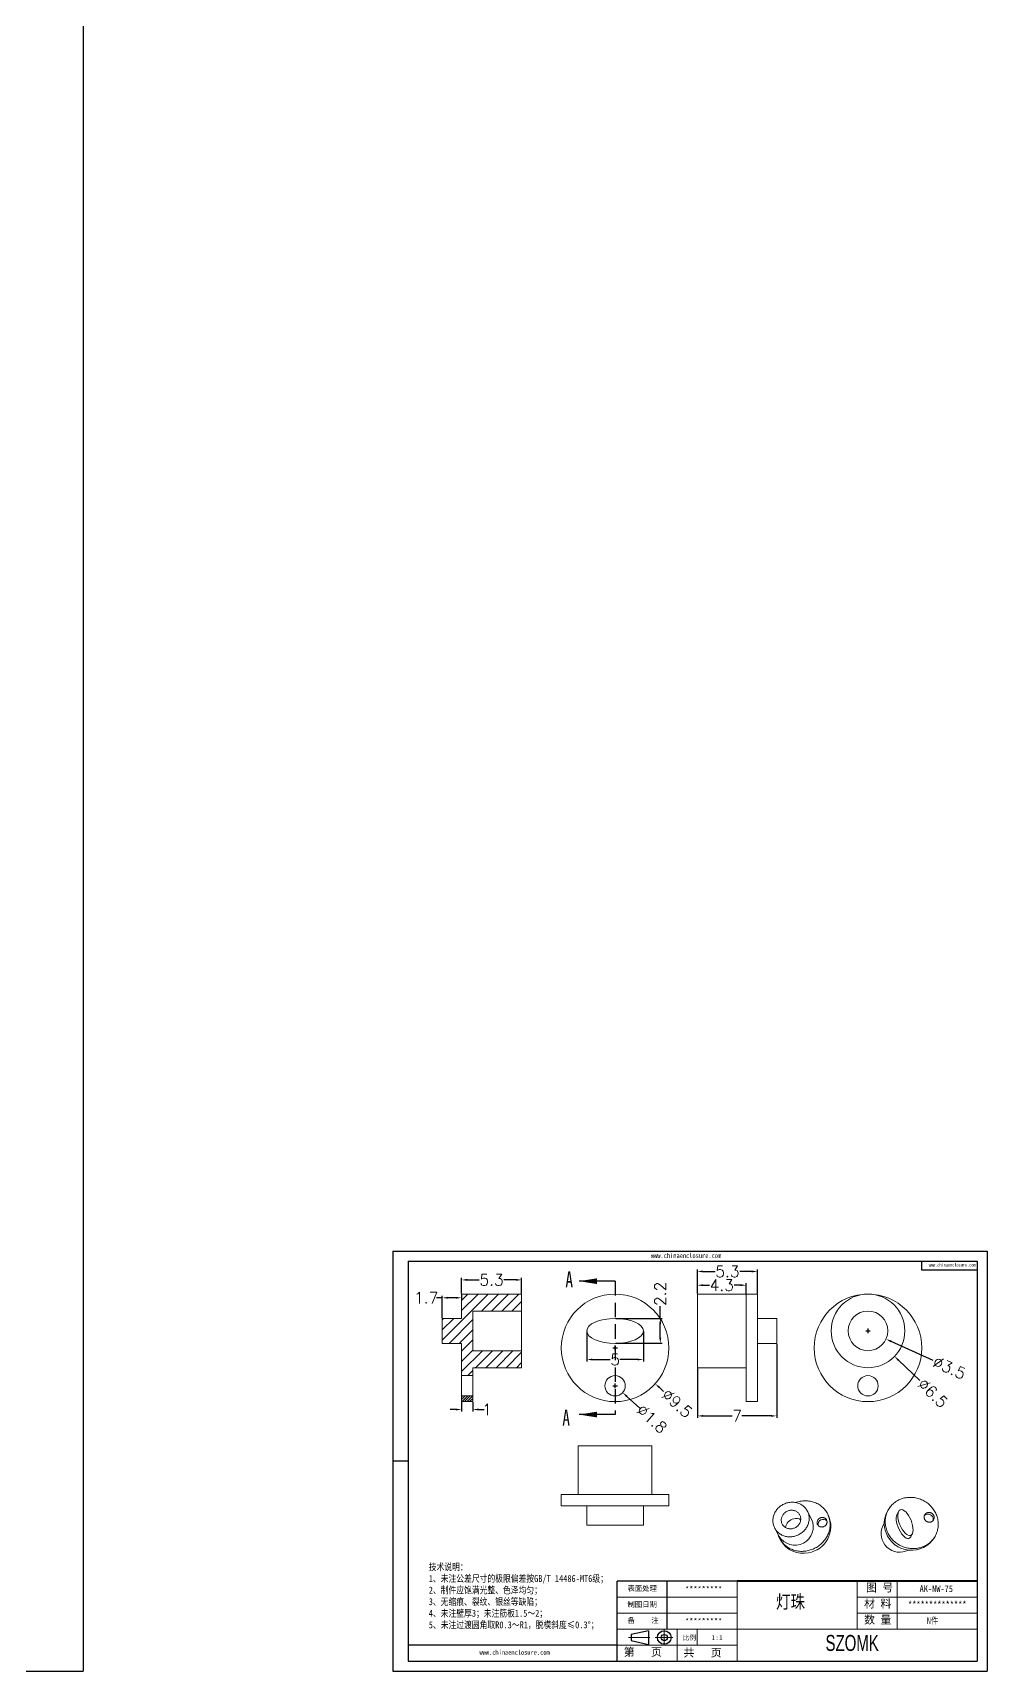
# Model space of a CAD drawing. Header units: inches. Extents: x 510 to 1495, y 1000 to 1318.
# Drawn here: x 1410.9 to 1495.2, y 1000.1 to 1144.8 of the extents above; entities that cross this region are included whole.
import ezdxf

# ---------------------------------------------------------------- set-up
doc = ezdxf.new("R2010")
doc.units = ezdxf.units.IN
doc.linetypes.add('CENTER2', pattern=[28.575, 19.05, -3.175, 3.175, -3.175])
doc.linetypes.add('HIDDEN', pattern=[1.905, 1.27, -0.635])
doc.layers.add('文字', color=81, linetype='Continuous')
for name, color, linetype, lineweight in [('粗实线', 7, 'Continuous', 30), ('细实线', 3, 'Continuous', 9), ('细点划线', 2, 'CENTER2', 9)]:
    doc.layers.add(name, color=color, linetype=linetype, lineweight=lineweight)
doc.styles.add('SLDTEXTSTYLE5', font='TXT', dxfattribs={"width": 0.7})
doc.styles.get("Standard").update_dxf_attribs({"font": 'txt', "bigfont": 'gbcbig.shx'})
doc.styles.add('宋体', font='', dxfattribs={"width": 0.8, "height": 3.5})
doc.styles.add('长仿宋', font='', dxfattribs={"width": 0.7, "height": 4})
doc.styles.get('宋体').set_extended_font_data('SimSun')
doc.styles.get('长仿宋').set_extended_font_data('SimSun')
doc.dimstyles.new('1', dxfattribs={"dimtxt": 1, "dimasz": 0.5, "dimexe": 0.18, "dimexo": 0.0625, "dimgap": 0.09, "dimtad": 0, "dimzin": 12, "dimdsep": 46, "dimtxsty": 'Standard', "dimcen": 0.2, "dimclrd": 3, "dimclre": 3, "dimadec": 0, "dimazin": 0, "dimtfac": 1, "dimtofl": 0, "dimtmove": 0, "dimatfit": 3, "dimfxl": 0, "dimtolj": 1, "dimtzin": 0, "dimarcsym": 0})

# ---------------------------------------------------------------- blocks, each defined once
blk = doc.blocks.new('*D170')
at = {"color": 3, "lineweight": -2, "transparency": 16777216}
for p, q in [((1462.11, 1028.61), (1462.51, 1028.61)), ((1462.31, 1028.41), (1462.31, 1028.81)), ((1466.59, 1024.77), (1466.22, 1025.11))]:
    blk.add_line(p, q, dxfattribs=at)
at = {"color": 3, "transparency": 16777216}
blk.add_solid([(1466.28, 1025.17), (1466.16, 1025.05), (1465.85, 1025.44)], dxfattribs=at)
at = {"layer": 'Defpoints', "color": 0, "transparency": 16777216}
for p in [(1458.77, 1031.78), (1465.85, 1025.44)]:
    blk.add_point(p, dxfattribs=at)
at = {"color": 0, "transparency": 16777216, "insert": (1467.78, 1023.71), "char_height": 1, "attachment_point": 5, "rotation": 318.176}
blk.add_mtext('\\A1;∅9.5', dxfattribs=at)
blk = doc.blocks.new('*D171')
at = {"color": 3, "lineweight": -2, "transparency": 16777216}
for p, q in [((1462.11, 1025.26), (1462.51, 1025.26)), ((1462.31, 1025.06), (1462.31, 1025.46)), ((1464.5, 1023.29), (1463.35, 1024.32))]:
    blk.add_line(p, q, dxfattribs=at)
at = {"color": 3, "transparency": 16777216}
blk.add_solid([(1463.41, 1024.39), (1463.29, 1024.26), (1462.98, 1024.66)], dxfattribs=at)
at = {"layer": 'Defpoints', "color": 0, "transparency": 16777216}
for p in [(1461.64, 1025.86), (1462.98, 1024.66)]:
    blk.add_point(p, dxfattribs=at)
at = {"color": 0, "transparency": 16777216, "insert": (1465.56, 1022.34), "char_height": 1, "attachment_point": 5, "rotation": 318.077}
blk.add_mtext('\\A1;∅1.8', dxfattribs=at)
blk = doc.blocks.new('*D172')
at = {"color": 3, "lineweight": -2, "transparency": 16777216}
for p, q in [((1459.81, 1030.05), (1459.81, 1027.4)), ((1464.81, 1030.05), (1464.81, 1027.4)), ((1460.31, 1027.58), (1461.88, 1027.58)), ((1464.31, 1027.58), (1462.73, 1027.58))]:
    blk.add_line(p, q, dxfattribs=at)
at = {"color": 3, "transparency": 16777216}
for points in [[(1460.31, 1027.66), (1460.31, 1027.5), (1459.81, 1027.58)], [(1464.31, 1027.66), (1464.31, 1027.5), (1464.81, 1027.58)]]:
    blk.add_solid(points, dxfattribs=at)
at = {"layer": 'Defpoints', "color": 0, "transparency": 16777216}
for p in [(1459.81, 1030.11), (1464.81, 1030.11), (1464.81, 1027.58)]:
    blk.add_point(p, dxfattribs=at)
at = {"color": 0, "transparency": 16777216, "insert": (1462.31, 1027.58), "char_height": 1, "attachment_point": 5}
blk.add_mtext('\\A1;5', dxfattribs=at)
blk = doc.blocks.new('*D173')
at = {"color": 3, "lineweight": -2, "transparency": 16777216}
for p, q in [((1466.3, 1031.21), (1466.3, 1032.29)), ((1462.37, 1031.21), (1466.48, 1031.21)), ((1466.3, 1029.51), (1466.3, 1030.71)), ((1462.37, 1029.01), (1466.48, 1029.01))]:
    blk.add_line(p, q, dxfattribs=at)
at = {"color": 3, "transparency": 16777216}
for points in [[(1466.21, 1030.71), (1466.38, 1030.71), (1466.3, 1031.21)], [(1466.21, 1029.51), (1466.38, 1029.51), (1466.3, 1029.01)]]:
    blk.add_solid(points, dxfattribs=at)
at = {"layer": 'Defpoints', "color": 0, "transparency": 16777216}
for p in [(1462.31, 1031.21), (1466.3, 1031.21), (1462.31, 1029.01)]:
    blk.add_point(p, dxfattribs=at)
at = {"color": 0, "transparency": 16777216, "insert": (1466.3, 1033.38), "char_height": 1, "attachment_point": 5, "rotation": 90}
blk.add_mtext('\\A1;2.2', dxfattribs=at)
blk = doc.blocks.new('*D174')
at = {"color": 3, "lineweight": -2, "transparency": 16777216}
for p, q in [((1469.58, 1033.42), (1469.58, 1034.32)), ((1470.08, 1034.14), (1470.64, 1034.14)), ((1473.38, 1034.14), (1472.82, 1034.14)), ((1473.88, 1033.42), (1473.88, 1034.32))]:
    blk.add_line(p, q, dxfattribs=at)
at = {"color": 3, "transparency": 16777216}
for points in [[(1470.08, 1034.23), (1470.08, 1034.06), (1469.58, 1034.14)], [(1473.38, 1034.23), (1473.38, 1034.06), (1473.88, 1034.14)]]:
    blk.add_solid(points, dxfattribs=at)
at = {"layer": 'Defpoints', "color": 0, "transparency": 16777216}
for p in [(1469.58, 1033.36), (1473.88, 1034.14), (1473.88, 1033.36)]:
    blk.add_point(p, dxfattribs=at)
at = {"color": 0, "transparency": 16777216, "insert": (1471.73, 1034.14), "char_height": 1, "attachment_point": 5}
blk.add_mtext('\\A1;4.3', dxfattribs=at)
blk = doc.blocks.new('*D175')
at = {"color": 3, "lineweight": -2, "transparency": 16777216}
for p, q in [((1469.58, 1033.42), (1469.58, 1035.54)), ((1470.08, 1035.36), (1471.14, 1035.36)), ((1474.38, 1035.36), (1473.32, 1035.36)), ((1474.88, 1033.42), (1474.88, 1035.54))]:
    blk.add_line(p, q, dxfattribs=at)
at = {"color": 3, "transparency": 16777216}
for points in [[(1470.08, 1035.44), (1470.08, 1035.27), (1469.58, 1035.36)], [(1474.38, 1035.44), (1474.38, 1035.27), (1474.88, 1035.36)]]:
    blk.add_solid(points, dxfattribs=at)
at = {"layer": 'Defpoints', "color": 0, "transparency": 16777216}
for p in [(1469.58, 1035.36), (1469.58, 1033.36), (1474.88, 1033.36)]:
    blk.add_point(p, dxfattribs=at)
at = {"color": 0, "transparency": 16777216, "insert": (1472.23, 1035.36), "char_height": 1, "attachment_point": 5}
blk.add_mtext('\\A1;5.3', dxfattribs=at)
blk = doc.blocks.new('*D176')
at = {"color": 3, "lineweight": -2, "transparency": 16777216}
for p, q in [((1476.58, 1028.95), (1476.58, 1022.42)), ((1469.58, 1026.8), (1469.58, 1022.42)), ((1470.08, 1022.6), (1472.66, 1022.6)), ((1476.08, 1022.6), (1473.5, 1022.6))]:
    blk.add_line(p, q, dxfattribs=at)
at = {"color": 3, "transparency": 16777216}
for points in [[(1470.08, 1022.68), (1470.08, 1022.52), (1469.58, 1022.6)], [(1476.08, 1022.68), (1476.08, 1022.52), (1476.58, 1022.6)]]:
    blk.add_solid(points, dxfattribs=at)
at = {"layer": 'Defpoints', "color": 0, "transparency": 16777216}
for p in [(1476.58, 1029.01), (1469.58, 1026.86), (1476.58, 1022.6)]:
    blk.add_point(p, dxfattribs=at)
at = {"color": 0, "transparency": 16777216, "insert": (1473.08, 1022.6), "char_height": 1, "attachment_point": 5}
blk.add_mtext('\\A1;7', dxfattribs=at)
blk = doc.blocks.new('*D177')
at = {"color": 3, "lineweight": -2, "transparency": 16777216}
for p, q in [((1447.05, 1031.27), (1447.05, 1033.21)), ((1448.75, 1033.3), (1448.75, 1032.85)), ((1447.05, 1033.03), (1446.55, 1033.03)), ((1448.25, 1033.03), (1447.55, 1033.03))]:
    blk.add_line(p, q, dxfattribs=at)
at = {"color": 3, "transparency": 16777216}
for points in [[(1447.55, 1033.12), (1447.55, 1032.95), (1447.05, 1033.03)], [(1448.25, 1033.12), (1448.25, 1032.95), (1448.75, 1033.03)]]:
    blk.add_solid(points, dxfattribs=at)
at = {"layer": 'Defpoints', "color": 0, "transparency": 16777216}
for p in [(1448.75, 1033.36), (1447.05, 1033.03), (1447.05, 1031.21)]:
    blk.add_point(p, dxfattribs=at)
at = {"color": 0, "transparency": 16777216, "insert": (1445.63, 1033.03), "char_height": 1, "attachment_point": 5}
blk.add_mtext('\\A1;1.7', dxfattribs=at)
blk = doc.blocks.new('*D178')
at = {"color": 3, "lineweight": -2, "transparency": 16777216}
for p, q in [((1448.75, 1033.42), (1448.75, 1034.79)), ((1449.25, 1034.61), (1450.31, 1034.61)), ((1453.55, 1034.61), (1452.49, 1034.61)), ((1454.05, 1033.42), (1454.05, 1034.79))]:
    blk.add_line(p, q, dxfattribs=at)
at = {"color": 3, "transparency": 16777216}
for points in [[(1449.25, 1034.7), (1449.25, 1034.53), (1448.75, 1034.61)], [(1453.55, 1034.7), (1453.55, 1034.53), (1454.05, 1034.61)]]:
    blk.add_solid(points, dxfattribs=at)
at = {"layer": 'Defpoints', "color": 0, "transparency": 16777216}
for p in [(1454.05, 1034.61), (1448.75, 1033.36), (1454.05, 1033.36)]:
    blk.add_point(p, dxfattribs=at)
at = {"color": 0, "transparency": 16777216, "insert": (1451.4, 1034.61), "char_height": 1, "attachment_point": 5}
blk.add_mtext('\\A1;5.3', dxfattribs=at)
blk = doc.blocks.new('*D179')
at = {"color": 3, "lineweight": -2, "transparency": 16777216}
for p, q in [((1448.25, 1023.16), (1447.75, 1023.16)), ((1448.75, 1023.8), (1448.75, 1022.98)), ((1449.75, 1023.8), (1449.75, 1022.98)), ((1450.25, 1023.16), (1450.75, 1023.16))]:
    blk.add_line(p, q, dxfattribs=at)
at = {"color": 3, "transparency": 16777216}
for points in [[(1448.25, 1023.25), (1448.25, 1023.08), (1448.75, 1023.16)], [(1450.25, 1023.25), (1450.25, 1023.08), (1449.75, 1023.16)]]:
    blk.add_solid(points, dxfattribs=at)
at = {"layer": 'Defpoints', "color": 0, "transparency": 16777216}
for p in [(1448.75, 1023.86), (1449.75, 1023.86), (1449.75, 1023.16)]:
    blk.add_point(p, dxfattribs=at)
at = {"color": 0, "transparency": 16777216, "insert": (1451.01, 1023.16), "char_height": 1, "attachment_point": 5}
blk.add_mtext('\\A1;1', dxfattribs=at)
blk = doc.blocks.new('*D180')
at = {"color": 3, "lineweight": -2, "transparency": 16777216}
for p, q in [((1484.64, 1029.91), (1484.64, 1030.31)), ((1484.44, 1030.11), (1484.84, 1030.11)), ((1489.21, 1025.72), (1487.34, 1027.51))]:
    blk.add_line(p, q, dxfattribs=at)
at = {"color": 3, "transparency": 16777216}
blk.add_solid([(1487.4, 1027.57), (1487.28, 1027.45), (1486.98, 1027.86)], dxfattribs=at)
at = {"layer": 'Defpoints', "color": 0, "transparency": 16777216}
for p in [(1482.29, 1032.36), (1486.98, 1027.86)]:
    blk.add_point(p, dxfattribs=at)
at = {"color": 0, "transparency": 16777216, "insert": (1490.36, 1024.62), "char_height": 1, "attachment_point": 5, "rotation": 316.1755}
blk.add_mtext('\\A1;∅6.5', dxfattribs=at)
blk = doc.blocks.new('*D181')
at = {"color": 3, "lineweight": -2, "transparency": 16777216}
for p, q in [((1484.64, 1029.91), (1484.64, 1030.31)), ((1484.44, 1030.11), (1484.84, 1030.11)), ((1490.38, 1027.5), (1486.69, 1029.18))]:
    blk.add_line(p, q, dxfattribs=at)
at = {"color": 3, "transparency": 16777216}
blk.add_solid([(1486.72, 1029.26), (1486.65, 1029.1), (1486.23, 1029.39)], dxfattribs=at)
at = {"layer": 'Defpoints', "color": 0, "transparency": 16777216}
for p in [(1483.04, 1030.83), (1486.23, 1029.39)]:
    blk.add_point(p, dxfattribs=at)
at = {"color": 0, "transparency": 16777216, "insert": (1491.82, 1026.85), "char_height": 1, "attachment_point": 5, "rotation": 335.5873}
blk.add_mtext('\\A1;∅3.5', dxfattribs=at)

msp = doc.modelspace()

# ---------------------------------------------------------------- hatches: boundary and pattern name
at = {"linetype": 'Continuous', "lineweight": 0}
h = msp.add_hatch(dxfattribs=at)
h.set_pattern_fill('ANSI31', color=4, scale=0.2, style=0)
h.set_pattern_definition([(45, (153.91665, -938.2529), (-0.4490128, 0.4490128), [])])
h.paths.add_polyline_path([(1447.052, 1031.209), (1447.052, 1029.009), (1448.752, 1029.009), (1448.752, 1026.159), (1449.752, 1026.159), (1449.752, 1026.859), (1454.052, 1026.859), (1454.052, 1028.359), (1449.752, 1028.359), (1449.752, 1031.859), (1454.052, 1031.859), (1454.052, 1033.359), (1449.752, 1033.359), (1448.752, 1033.359), (1448.752, 1031.209)], flags=0)
h = msp.add_hatch(dxfattribs=at)
h.set_pattern_fill('ANSI31', color=4, scale=0.05, style=0)
h.set_pattern_definition([(45, (153.91665, -938.25288), (-0.112253202, 0.112253202), [])])
h.paths.add_polyline_path([(1448.752, 1024.359), (1448.752, 1023.859), (1449.752, 1023.859), (1449.752, 1024.359)], flags=0)

# ---------------------------------------------------------------- linework, layer by layer
for p, q in [((1415.349, 1289.452), (1415.349, 1000.052)), ((1442.692, 1037.154), (1495.165, 1037.154)), ((1442.692, 1037.154), (1442.692, 1000.052)), ((1444.049, 1036.271), (1494.282, 1036.271)), ((1444.049, 1036.271), (1444.049, 1000.935)), ((1489.374, 1036.271), (1489.374, 1035.504)), ((1494.282, 1036.271), (1494.282, 1000.935)), ((1495.165, 1037.154), (1495.165, 1000.052)), ((1489.374, 1035.504), (1494.282, 1035.504)), ((1444.049, 1018.603), (1442.692, 1018.603)), ((1442.692, 1017.229), (1442.692, 1000.052)), ((1473.08, 1008.002), (1462.48, 1008.002)), ((1462.48, 1000.935), (1462.48, 1008.002)), ((1466.897, 1003.762), (1466.897, 1008.002)), ((1462.48, 1002.349), (1444.049, 1002.349)), ((1006.055, 1000.052), (1415.349, 1000.052)), ((1442.692, 1000.052), (1495.165, 1000.052)), ((1442.692, 1000.052), (1466.985, 1000.052)), ((1444.049, 1000.935), (1494.282, 1000.935))]:
    msp.add_line(p, q)
at = {"color": 7, "linetype": 'Continuous', "lineweight": 15}
for p, q in [((1448.752, 1031.209), (1448.752, 1033.359)), ((1449.752, 1033.359), (1448.752, 1033.359)), ((1454.052, 1033.359), (1449.752, 1033.359)), ((1454.052, 1031.859), (1454.052, 1033.359)), ((1473.88, 1033.359), (1469.58, 1033.359)), ((1469.58, 1033.359), (1469.58, 1026.859)), ((1474.88, 1033.359), (1473.88, 1033.359)), ((1473.88, 1033.359), (1473.88, 1023.859)), ((1474.88, 1033.359), (1474.88, 1023.859)), ((1449.752, 1031.859), (1454.052, 1031.859)), ((1449.752, 1031.859), (1449.752, 1028.359)), ((1454.052, 1028.359), (1454.052, 1031.859)), ((1448.752, 1031.209), (1447.052, 1031.209)), ((1447.052, 1029.009), (1447.052, 1031.209)), ((1476.58, 1031.209), (1474.88, 1031.209)), ((1476.58, 1031.209), (1476.58, 1029.009)), ((1447.052, 1029.009), (1448.752, 1029.009)), ((1448.752, 1026.159), (1448.752, 1029.009)), ((1474.88, 1029.009), (1476.58, 1029.009)), ((1454.052, 1028.359), (1449.752, 1028.359)), ((1454.052, 1026.859), (1454.052, 1028.359)), ((1448.752, 1026.159), (1449.752, 1026.159)), ((1448.752, 1026.159), (1448.752, 1024.359)), ((1449.752, 1026.859), (1454.052, 1026.859)), ((1449.752, 1026.159), (1449.752, 1026.859)), ((1449.752, 1026.159), (1449.752, 1024.359)), ((1469.58, 1026.859), (1473.88, 1026.859)), ((1449.752, 1024.359), (1448.752, 1024.359)), ((1448.752, 1023.859), (1448.752, 1024.359)), ((1448.752, 1023.859), (1449.752, 1023.859)), ((1449.752, 1023.859), (1449.752, 1024.359)), ((1473.88, 1023.859), (1474.88, 1023.859)), ((1459.058, 1019.957), (1459.058, 1015.657)), ((1465.558, 1019.957), (1459.058, 1019.957)), ((1465.558, 1015.657), (1465.558, 1019.957)), ((1457.558, 1015.657), (1457.558, 1014.657)), ((1462.308, 1015.657), (1457.558, 1015.657)), ((1467.058, 1014.657), (1457.558, 1014.657)), ((1459.808, 1014.657), (1459.808, 1012.957)), ((1467.058, 1015.657), (1462.308, 1015.657)), ((1464.808, 1012.957), (1464.808, 1014.657)), ((1467.058, 1014.657), (1467.058, 1015.657)), ((1464.808, 1012.957), (1459.808, 1012.957)), ((1479.664, 1013.474), (1479.28, 1014.206)), ((1481.147, 1013.805), (1481.058, 1013.975)), ((1486.075, 1013.124), (1485.949, 1012.889)), ((1486.405, 1014.264), (1486.324, 1014.113)), ((1487.345, 1014.168), (1487.208, 1013.913)), ((1476.403, 1012.695), (1476.787, 1011.964)), ((1476.852, 1011.768), (1476.941, 1011.598)), ((1488.41, 1011.93), (1488.547, 1012.186)), ((1490.514, 1011.875), (1490.594, 1012.026))]:
    msp.add_line(p, q, dxfattribs=at)
at = {"color": 7, "linetype": 'Continuous', "lineweight": 30}
for p, q in [((1462.308, 1034.499), (1459.133, 1034.499)), ((1462.308, 1022.719), (1459.133, 1022.719))]:
    msp.add_line(p, q, dxfattribs=at)
at = {"color": 1, "linetype": 'HIDDEN', "lineweight": 30}
msp.add_line((1462.308, 1034.499), (1462.308, 1022.719), dxfattribs=at)
at = {"color": 7, "linetype": 'Continuous', "lineweight": 15, "flags": 128}
for points in [[(1478.083, 1011.958), (1477.994, 1011.942), (1477.903, 1011.931), (1477.813, 1011.924), (1477.722, 1011.922), (1477.632, 1011.926), (1477.543, 1011.934), (1477.455, 1011.947), (1477.368, 1011.964), (1477.282, 1011.987), (1477.198, 1012.014), (1477.116, 1012.046), (1477.037, 1012.082), (1476.96, 1012.123), (1476.886, 1012.168), (1476.815, 1012.217), (1476.747, 1012.27), (1476.683, 1012.327), (1476.623, 1012.387), (1476.566, 1012.451), (1476.513, 1012.518), (1476.465, 1012.588), (1476.421, 1012.661), (1476.382, 1012.736), (1476.347, 1012.814), (1476.318, 1012.893), (1476.293, 1012.975), (1476.273, 1013.058), (1476.258, 1013.142), (1476.248, 1013.227), (1476.243, 1013.313), (1476.243, 1013.399), (1476.249, 1013.486), (1476.26, 1013.572), (1476.275, 1013.658), (1476.296, 1013.743), (1476.321, 1013.828), (1476.352, 1013.911), (1476.387, 1013.993), (1476.427, 1014.073), (1476.471, 1014.151), (1476.52, 1014.226), (1476.573, 1014.3), (1476.63, 1014.37), (1476.691, 1014.438), (1476.756, 1014.502), (1476.824, 1014.563), (1476.896, 1014.621), (1476.97, 1014.674), (1477.047, 1014.724), (1477.127, 1014.77), (1477.209, 1014.811), (1477.293, 1014.848), (1477.379, 1014.881), (1477.467, 1014.909), (1477.555, 1014.933), (1477.645, 1014.951), (1477.735, 1014.965), (1477.825, 1014.974), (1477.916, 1014.978), (1478.006, 1014.978), (1478.096, 1014.972), (1478.184, 1014.961), (1478.272, 1014.946), (1478.359, 1014.926), (1478.443, 1014.901), (1478.526, 1014.871), (1478.607, 1014.837), (1478.685, 1014.799), (1478.761, 1014.756), (1478.833, 1014.709), (1478.903, 1014.658), (1478.968, 1014.603), (1479.031, 1014.544), (1479.089, 1014.482), (1479.144, 1014.417), (1479.194, 1014.348), (1479.24, 1014.277), (1479.282, 1014.203), (1479.319, 1014.126), (1479.351, 1014.048), (1479.379, 1013.967), (1479.401, 1013.885), (1479.418, 1013.801), (1479.431, 1013.717), (1479.438, 1013.631), (1479.44, 1013.545), (1479.438, 1013.458), (1479.43, 1013.372), (1479.416, 1013.286), (1479.398, 1013.2), (1479.375, 1013.115), (1479.347, 1013.031), (1479.314, 1012.949), (1479.277, 1012.868), (1479.234, 1012.789), (1479.188, 1012.712), (1479.137, 1012.638), (1479.082, 1012.566), (1479.023, 1012.497), (1478.96, 1012.431), (1478.893, 1012.368), (1478.823, 1012.309), (1478.751, 1012.253), (1478.675, 1012.201), (1478.596, 1012.153), (1478.515, 1012.11), (1478.432, 1012.07), (1478.347, 1012.036), (1478.26, 1012.005), (1478.172, 1011.979), (1478.083, 1011.958)], [(1478.247, 1014.951), (1478.334, 1014.981), (1478.44, 1015.013), (1478.547, 1015.04), (1478.656, 1015.063), (1478.765, 1015.081), (1478.874, 1015.094), (1478.984, 1015.102), (1479.093, 1015.105), (1479.202, 1015.103), (1479.311, 1015.096), (1479.419, 1015.085), (1479.526, 1015.068), (1479.631, 1015.047), (1479.735, 1015.021), (1479.838, 1014.99), (1479.938, 1014.955), (1480.036, 1014.915), (1480.132, 1014.87), (1480.226, 1014.821), (1480.316, 1014.768), (1480.404, 1014.711), (1480.488, 1014.649), (1480.569, 1014.584), (1480.646, 1014.515), (1480.72, 1014.442), (1480.79, 1014.366), (1480.856, 1014.287), (1480.917, 1014.204), (1480.975, 1014.119), (1481.028, 1014.031), (1481.076, 1013.94), (1481.12, 1013.847), (1481.158, 1013.752), (1481.192, 1013.654), (1481.222, 1013.555), (1481.246, 1013.455), (1481.265, 1013.353), (1481.279, 1013.251), (1481.288, 1013.147), (1481.292, 1013.043), (1481.29, 1012.938), (1481.284, 1012.834), (1481.272, 1012.729), (1481.255, 1012.625), (1481.234, 1012.521), (1481.207, 1012.418), (1481.175, 1012.316), (1481.139, 1012.215), (1481.097, 1012.116), (1481.051, 1012.018), (1481, 1011.922), (1480.945, 1011.829), (1480.886, 1011.737), (1480.822, 1011.648), (1480.754, 1011.562), (1480.682, 1011.479), (1480.606, 1011.398), (1480.527, 1011.321), (1480.444, 1011.248), (1480.358, 1011.177), (1480.269, 1011.111), (1480.177, 1011.049), (1480.082, 1010.99), (1479.985, 1010.936), (1479.886, 1010.886), (1479.784, 1010.84), (1479.681, 1010.799), (1479.576, 1010.762), (1479.47, 1010.73), (1479.362, 1010.703), (1479.254, 1010.68), (1479.145, 1010.662), (1479.036, 1010.649), (1478.926, 1010.641), (1478.817, 1010.638), (1478.707, 1010.64), (1478.599, 1010.647), (1478.491, 1010.658), (1478.384, 1010.675), (1478.279, 1010.696), (1478.174, 1010.722), (1478.072, 1010.753), (1477.972, 1010.788), (1477.873, 1010.828), (1477.777, 1010.873), (1477.684, 1010.921), (1477.594, 1010.975), (1477.506, 1011.032), (1477.422, 1011.093), (1477.341, 1011.159), (1477.263, 1011.228), (1477.19, 1011.3), (1477.12, 1011.377), (1477.054, 1011.456), (1476.992, 1011.539), (1476.935, 1011.624), (1476.882, 1011.712), (1476.834, 1011.803), (1476.79, 1011.896), (1476.751, 1011.991), (1476.717, 1012.088), (1476.711, 1012.107)], [(1487.654, 1015.296), (1487.552, 1015.261), (1487.453, 1015.221), (1487.355, 1015.176), (1487.261, 1015.127), (1487.169, 1015.073), (1487.08, 1015.015), (1486.994, 1014.953), (1486.911, 1014.887), (1486.832, 1014.818), (1486.757, 1014.744), (1486.685, 1014.667), (1486.618, 1014.587), (1486.554, 1014.504), (1486.495, 1014.417), (1486.44, 1014.328), (1486.39, 1014.236), (1486.344, 1014.142), (1486.304, 1014.046), (1486.268, 1013.947), (1486.236, 1013.847), (1486.21, 1013.746), (1486.189, 1013.642), (1486.173, 1013.538), (1486.162, 1013.433), (1486.156, 1013.328), (1486.156, 1013.222), (1486.16, 1013.116), (1486.17, 1013.01), (1486.184, 1012.904), (1486.204, 1012.798), (1486.229, 1012.694), (1486.259, 1012.59), (1486.294, 1012.488), (1486.334, 1012.387), (1486.378, 1012.288), (1486.427, 1012.191), (1486.481, 1012.095), (1486.539, 1012.002), (1486.601, 1011.912), (1486.668, 1011.824), (1486.738, 1011.74), (1486.813, 1011.658), (1486.891, 1011.579), (1486.973, 1011.504), (1487.058, 1011.433), (1487.146, 1011.365), (1487.237, 1011.302), (1487.331, 1011.242), (1487.427, 1011.187), (1487.526, 1011.135), (1487.627, 1011.089), (1487.73, 1011.046), (1487.835, 1011.009), (1487.941, 1010.976), (1488.048, 1010.948), (1488.157, 1010.924), (1488.266, 1010.906), (1488.375, 1010.892), (1488.485, 1010.884), (1488.595, 1010.88), (1488.705, 1010.881), (1488.814, 1010.888), (1488.923, 1010.899), (1489.03, 1010.915), (1489.137, 1010.936), (1489.242, 1010.962), (1489.345, 1010.993), (1489.447, 1011.029), (1489.546, 1011.069), (1489.643, 1011.114), (1489.738, 1011.163), (1489.83, 1011.216), (1489.919, 1011.274), (1490.005, 1011.336), (1490.087, 1011.402), (1490.166, 1011.472), (1490.242, 1011.545), (1490.313, 1011.622), (1490.381, 1011.702), (1490.444, 1011.786), (1490.503, 1011.872), (1490.558, 1011.961), (1490.609, 1012.053), (1490.654, 1012.147), (1490.695, 1012.244), (1490.731, 1012.342), (1490.762, 1012.442), (1490.788, 1012.544), (1490.81, 1012.647), (1490.826, 1012.751), (1490.837, 1012.856), (1490.842, 1012.962), (1490.843, 1013.068), (1490.838, 1013.174), (1490.829, 1013.28), (1490.814, 1013.386), (1490.794, 1013.491), (1490.769, 1013.596), (1490.739, 1013.699), (1490.705, 1013.801), (1490.665, 1013.902), (1490.621, 1014.002), (1490.572, 1014.099), (1490.518, 1014.194), (1490.46, 1014.287), (1490.397, 1014.377), (1490.331, 1014.465), (1490.26, 1014.55), (1490.186, 1014.632), (1490.108, 1014.71), (1490.026, 1014.785), (1489.941, 1014.856), (1489.853, 1014.924), (1489.762, 1014.988), (1489.668, 1015.047), (1489.571, 1015.103), (1489.472, 1015.154), (1489.371, 1015.201), (1489.268, 1015.243), (1489.164, 1015.281), (1489.057, 1015.314), (1488.95, 1015.342), (1488.842, 1015.365), (1488.733, 1015.384), (1488.623, 1015.397), (1488.513, 1015.406), (1488.403, 1015.409), (1488.294, 1015.408), (1488.185, 1015.402), (1488.076, 1015.39), (1487.968, 1015.374), (1487.862, 1015.353), (1487.757, 1015.327), (1487.654, 1015.296)], [(1477.711, 1014.254), (1477.646, 1014.238), (1477.581, 1014.217), (1477.519, 1014.191), (1477.458, 1014.161), (1477.399, 1014.127), (1477.343, 1014.089), (1477.29, 1014.047), (1477.241, 1014.001), (1477.195, 1013.952), (1477.153, 1013.9), (1477.115, 1013.845), (1477.081, 1013.788), (1477.052, 1013.729), (1477.028, 1013.668), (1477.009, 1013.606), (1476.994, 1013.543), (1476.985, 1013.479), (1476.981, 1013.415), (1476.982, 1013.352), (1476.988, 1013.289), (1477, 1013.226), (1477.016, 1013.166), (1477.037, 1013.107), (1477.064, 1013.05), (1477.095, 1012.995), (1477.13, 1012.944), (1477.17, 1012.895), (1477.213, 1012.85), (1477.261, 1012.808), (1477.312, 1012.77), (1477.366, 1012.736), (1477.423, 1012.707), (1477.483, 1012.682), (1477.544, 1012.661), (1477.608, 1012.646), (1477.673, 1012.635), (1477.739, 1012.629), (1477.805, 1012.628), (1477.872, 1012.632), (1477.939, 1012.641), (1478.005, 1012.654), (1478.07, 1012.673), (1478.133, 1012.696), (1478.195, 1012.724), (1478.255, 1012.756), (1478.312, 1012.792), (1478.367, 1012.833), (1478.418, 1012.877), (1478.466, 1012.924), (1478.51, 1012.975), (1478.55, 1013.028), (1478.586, 1013.084), (1478.617, 1013.142), (1478.644, 1013.202), (1478.666, 1013.264), (1478.682, 1013.327), (1478.694, 1013.39), (1478.701, 1013.454), (1478.702, 1013.518), (1478.699, 1013.581), (1478.69, 1013.644), (1478.676, 1013.705), (1478.657, 1013.765), (1478.633, 1013.823), (1478.605, 1013.879), (1478.571, 1013.932), (1478.534, 1013.982), (1478.492, 1014.029), (1478.446, 1014.073), (1478.397, 1014.113), (1478.345, 1014.148), (1478.289, 1014.18), (1478.23, 1014.207), (1478.17, 1014.23), (1478.107, 1014.248), (1478.043, 1014.261), (1477.977, 1014.27), (1477.911, 1014.273), (1477.844, 1014.272), (1477.778, 1014.265), (1477.711, 1014.254)], [(1480.651, 1012.798), (1480.603, 1012.791), (1480.555, 1012.788), (1480.508, 1012.791), (1480.461, 1012.798), (1480.416, 1012.81), (1480.372, 1012.827), (1480.332, 1012.849), (1480.294, 1012.874), (1480.259, 1012.904), (1480.229, 1012.937), (1480.202, 1012.974), (1480.18, 1013.013), (1480.163, 1013.054), (1480.151, 1013.098), (1480.143, 1013.143), (1480.141, 1013.188), (1480.144, 1013.234), (1480.153, 1013.279), (1480.166, 1013.324), (1480.184, 1013.368), (1480.207, 1013.409), (1480.234, 1013.449), (1480.266, 1013.485), (1480.301, 1013.518), (1480.339, 1013.548), (1480.381, 1013.574), (1480.424, 1013.595), (1480.47, 1013.612), (1480.517, 1013.625), (1480.565, 1013.632), (1480.613, 1013.635), (1480.66, 1013.632), (1480.707, 1013.625), (1480.752, 1013.612), (1480.796, 1013.596), (1480.836, 1013.574), (1480.874, 1013.548), (1480.909, 1013.519), (1480.939, 1013.486), (1480.966, 1013.449), (1480.988, 1013.41), (1481.005, 1013.368), (1481.017, 1013.325), (1481.025, 1013.28), (1481.027, 1013.235), (1481.024, 1013.189), (1481.015, 1013.143), (1481.002, 1013.098), (1480.984, 1013.055), (1480.961, 1013.013), (1480.934, 1012.974), (1480.902, 1012.938), (1480.867, 1012.904), (1480.829, 1012.875), (1480.787, 1012.849), (1480.743, 1012.827), (1480.698, 1012.81), (1480.651, 1012.798)], [(1489.881, 1014.051), (1489.837, 1014.034), (1489.796, 1014.013), (1489.757, 1013.987), (1489.722, 1013.957), (1489.69, 1013.924), (1489.663, 1013.887), (1489.64, 1013.847), (1489.622, 1013.805), (1489.608, 1013.761), (1489.6, 1013.716), (1489.597, 1013.67), (1489.599, 1013.624), (1489.606, 1013.577), (1489.619, 1013.532), (1489.636, 1013.488), (1489.658, 1013.445), (1489.685, 1013.405), (1489.716, 1013.368), (1489.75, 1013.334), (1489.788, 1013.304), (1489.829, 1013.278), (1489.873, 1013.255), (1489.918, 1013.238), (1489.965, 1013.225), (1490.013, 1013.217), (1490.061, 1013.214), (1490.109, 1013.217), (1490.156, 1013.224), (1490.201, 1013.236), (1490.245, 1013.253), (1490.287, 1013.274), (1490.325, 1013.3), (1490.36, 1013.33), (1490.392, 1013.363), (1490.419, 1013.4), (1490.442, 1013.44), (1490.461, 1013.482), (1490.474, 1013.526), (1490.482, 1013.571), (1490.485, 1013.617), (1490.483, 1013.664), (1490.476, 1013.71), (1490.463, 1013.755), (1490.446, 1013.799), (1490.424, 1013.842), (1490.397, 1013.882), (1490.367, 1013.919), (1490.332, 1013.953), (1490.294, 1013.983), (1490.253, 1014.01), (1490.21, 1014.032), (1490.164, 1014.049), (1490.117, 1014.062), (1490.07, 1014.07), (1490.022, 1014.073), (1489.974, 1014.071), (1489.927, 1014.063), (1489.881, 1014.051)]]:
    msp.add_lwpolyline(points, dxfattribs=at)
at = {"color": 7, "linetype": 'Continuous', "lineweight": 15}
for centre, radius in [((1462.308, 1028.609), 4.75), ((1484.637, 1028.609), 4.75), ((1484.637, 1030.109), 3.25), ((1484.637, 1030.109), 1.75), ((1462.308, 1025.259), 0.9), ((1484.637, 1025.259), 0.9)]:
    msp.add_circle(centre, radius, dxfattribs=at)
for centre, radius, start, end in [((1478.177, 1012.811), 1.628, 211.35906, 24.03191), ((1478.268, 1012.633), 0.906, 100.99033, 173.52984), ((1478.28, 1012.677), 0.866, 61.03364, 102.33687), ((1479.012, 1012.834), 2.345, 279.45278, 24.46649), ((1480.691, 1013.008), 0.458, 44.67856, 190.71241), ((1488.25, 1013.101), 2.176, 152.27995, 201.98925), ((1489.926, 1013.506), 0.414, 107.68608, 139.34017), ((1489.944, 1013.465), 0.458, 346.78601, 108.19573), ((1478.88, 1012.679), 2.219, 209.15298, 283.49746), ((1487.439, 1012.204), 1.64, 155.28343, 297.7688), ((1488.473, 1013.116), 2.388, 200.30277, 328.70619)]:
    msp.add_arc(centre, radius, start, end, dxfattribs=at)
for centre, major_axis, ratio in [((1462.308, 1030.109), (2.5, 0), 0.44), ((1487.946, 1013.177), (-0.462, 1.126), 0.4361166)]:
    msp.add_ellipse(centre, major_axis=major_axis, ratio=ratio, dxfattribs=at)
msp.add_ellipse((1487.809, 1012.921), major_axis=(-0.462, 1.126), ratio=0.4361166, start_param=0.3458441, end_param=3.4860006, dxfattribs=at)
at = {"color": 7, "linetype": 'Continuous', "lineweight": 30}
for points in [[(1459.133, 1034.499), (1460.721, 1034.245), (1460.721, 1034.753)], [(1459.133, 1022.719), (1460.721, 1022.465), (1460.721, 1022.973)]]:
    msp.add_solid(points, dxfattribs=at)
at = {"layer": '粗实线', "color": 7, "lineweight": 40}
msp.add_line((1494.282, 1008.002), (1473.08, 1008.002), dxfattribs=at)
at = {"layer": '粗实线', "color": 7}
for p, q in [((1465.273, 1003.63), (1463.729, 1003.302)), ((1463.729, 1003.302), (1463.729, 1002.756)), ((1465.273, 1003.63), (1465.273, 1002.419)), ((1463.729, 1002.756), (1465.273, 1002.419))]:
    msp.add_line(p, q, dxfattribs=at)
for radius in [0.6, 0.273]:
    msp.add_circle((1466.648, 1003.029), radius, dxfattribs=at)
at = {"layer": '细实线', "color": 7}
for p, q in [((1473.08, 1008.002), (1473.08, 1000.935)), ((1483.681, 1008.002), (1483.681, 1003.762)), ((1487.215, 1008.002), (1487.215, 1003.792)), ((1473.08, 1006.589), (1462.48, 1006.589)), ((1494.282, 1006.589), (1483.681, 1006.589)), ((1473.08, 1005.175), (1462.48, 1005.175)), ((1494.282, 1005.175), (1483.681, 1005.175)), ((1494.282, 1003.762), (1462.48, 1003.762)), ((1467.78, 1003.762), (1467.78, 1000.935)), ((1469.547, 1003.762), (1469.547, 1002.349)), ((1473.08, 1002.349), (1462.48, 1002.349))]:
    msp.add_line(p, q, dxfattribs=at)
at = {"layer": '细点划线', "color": 7}
for p, q in [((1463.483, 1003.029), (1465.391, 1003.029)), ((1465.845, 1003.029), (1467.396, 1003.029)), ((1466.648, 1003.72), (1466.648, 1002.349))]:
    msp.add_line(p, q, dxfattribs=at)

# ---------------------------------------------------------------- texts
at = {"color": 7, "linetype": 'Continuous', "char_height": 1.4, "attachment_point": 1, "style": 'SLDTEXTSTYLE5'}
for insert in [(1457.926, 1035.356), (1457.656, 1023.141)]:
    msp.add_mtext('A', dxfattribs=dict(at, insert=insert))
at = {"char_height": 0.46483, "width": 264.18649, "attachment_point": 1}
for s, insert in [('{\\fSimHei|b0|i0|c134|p49;表面处理}', (1463.402, 1007.601)), ('{\\fSimHei|b0|i0|c134|p49;*********}', (1468.493, 1007.541)), ('{\\fSimHei|b0|i0|c134|p49;制图日期}', (1463.402, 1006.188)), ('{\\fSimHei|b0|i0|c134|p49;备    注}', (1463.402, 1004.774)), ('{\\fSimHei|b0|i0|c134|p49;*********}', (1468.493, 1004.715))]:
    msp.add_mtext(s, dxfattribs=dict(at, insert=insert))
at = {"layer": '文字', "color": 0, "attachment_point": 1, "style": '宋体'}
for s, insert, char_height, width in [('www.chinaenclosure.com', (1465.472, 1036.976), 0.43188, 7.58774), ('www.chinaenclosure.com', (1490.006, 1036.077), 0.28792, 5.05849), ('{\\H1.111x;技术说明：\\P1、未注公差尺寸的极限偏差按GB/T 14486-MT6级；\\P2、制件应饱满光整、色泽均匀；\\P3、无缩痕、裂纹、银丝等缺陷；\\P4、未注壁厚3；未注筋板1.5～2；\\P5、未注过渡圆角取R0.3～R1，脱模斜度≤0.3%%D；}', (1445.86, 1009.569), 0.55212, 20.11011), ('{\\H1.111x;AK-NW-75}', (1489.192, 1007.633), 0.53004, 6.12781), ('灯珠', (1476.511, 1006.782), 1.1779, 15.0585), ('{\\H1.111x;**************}', (1488.173, 1006.22), 0.53004, 6.12781), ('{\\H1.111x;N件}', (1489.833, 1004.806), 0.53004, 6.12781), ('www.chinaenclosure.com', (1450.331, 1001.935), 0.43188, 7.58774)]:
    msp.add_mtext(s, dxfattribs=dict(at, insert=insert, char_height=char_height, width=width))
at = {"layer": '粗实线', "insert": (1480.889, 1003.256), "char_height": 1.41343, "width": 15.85022, "attachment_point": 1, "style": '长仿宋'}
msp.add_mtext('{\\fSTXinwei|b0|i0|c134|p2;SZOMK}', dxfattribs=at)
at = {"layer": '细实线', "color": 7, "attachment_point": 1}
for s, insert, char_height, width in [('{\\fSimSun|b0|i0|c134|p54;图 号}', (1484.458, 1007.788), 0.70672, 3.53358), ('{\\fSimSun|b0|i0|c134|p54;材 料   }', (1484.291, 1006.374), 0.70672, 3.53358), ('{\\fSimSun|b0|i0|c134|p54;数 量}', (1484.294, 1004.954), 0.70672, 3.19303), ('{\\fSimSun|b0|i0|c134|p54;比例}', (1468.275, 1003.227), 0.42403, 1.86136), ('{\\fSimSun|b0|i0|c134|p54;1:1}', (1470.815, 1003.227), 0.42403, 1.86136), ('{\\fSimSun|b0|i0|c134|p54;第   页}', (1463.074, 1002.106), 0.70672, 5.30036), ('{\\fSimSun|b0|i0|c134|p54; 共   页}', (1467.867, 1002.046), 0.70672, 5.30036)]:
    msp.add_mtext(s, dxfattribs=dict(at, insert=insert, char_height=char_height, width=width))

# ---------------------------------------------------------------- dimensions: what is measured, and where the dimension line sits
for base, p1, p2, picture, middle in [((1454.052, 1034.615), (1448.752, 1033.359), (1454.052, 1033.359), '*D178', (1451.402, 1034.615)), ((1469.58, 1035.357), (1474.88, 1033.359), (1469.58, 1033.359), '*D175', (1472.23, 1035.357)), ((1473.88, 1034.144), (1469.58, 1033.359), (1473.88, 1033.359), '*D174', (1471.73, 1034.144)), ((1447.052, 1033.032), (1448.752, 1033.359), (1447.052, 1031.209), '*D177', (1445.629, 1033.032)), ((1464.808, 1027.579), (1459.808, 1030.109), (1464.808, 1030.109), '*D172', (1462.308, 1027.579)), ((1476.58, 1022.602), (1469.58, 1026.859), (1476.58, 1029.009), '*D176', (1473.08, 1022.602))]:
    dim = msp.add_linear_dim(base=base, p1=p1, p2=p2, dimstyle='1')
    dim.commit()
    dim.dimension.update_dxf_attribs({"geometry": picture, "text_midpoint": middle})
dim = msp.add_linear_dim(base=(1466.295, 1031.209), p1=(1462.308, 1029.009), p2=(1462.308, 1031.209), angle=90, dimstyle='1')
dim.commit()
dim.dimension.update_dxf_attribs({"geometry": '*D173', "text_midpoint": (1466.295, 1033.381), "dimtype": 160})
dim = msp.add_diameter_dim_2p(p1=(1458.769, 1031.777), p2=(1465.848, 1025.442), dimstyle='1')
dim.commit()
dim.dimension.update_dxf_attribs({"geometry": '*D170', "text_midpoint": (1467.778, 1023.715)})
for p1, p2, picture, middle in [((1482.292, 1032.36), (1486.981, 1027.859), '*D180', (1490.359, 1024.617)), ((1483.043, 1030.832), (1486.23, 1029.386), '*D181', (1491.824, 1026.847)), ((1461.639, 1025.861), (1462.978, 1024.658), '*D171', (1465.558, 1022.341))]:
    dim = msp.add_diameter_dim_2p(p1=p1, p2=p2, dimstyle='1')
    dim.commit()
    dim.dimension.update_dxf_attribs({"geometry": picture, "text_midpoint": middle, "dimtype": 163})
dim = msp.add_linear_dim(base=(1449.752, 1023.164), p1=(1448.752, 1023.859), p2=(1449.752, 1023.859), dimstyle='1')
dim.commit()
dim.dimension.update_dxf_attribs({"geometry": '*D179', "text_midpoint": (1451.009, 1023.164), "dimtype": 160})

doc.saveas('drawing.dxf')
